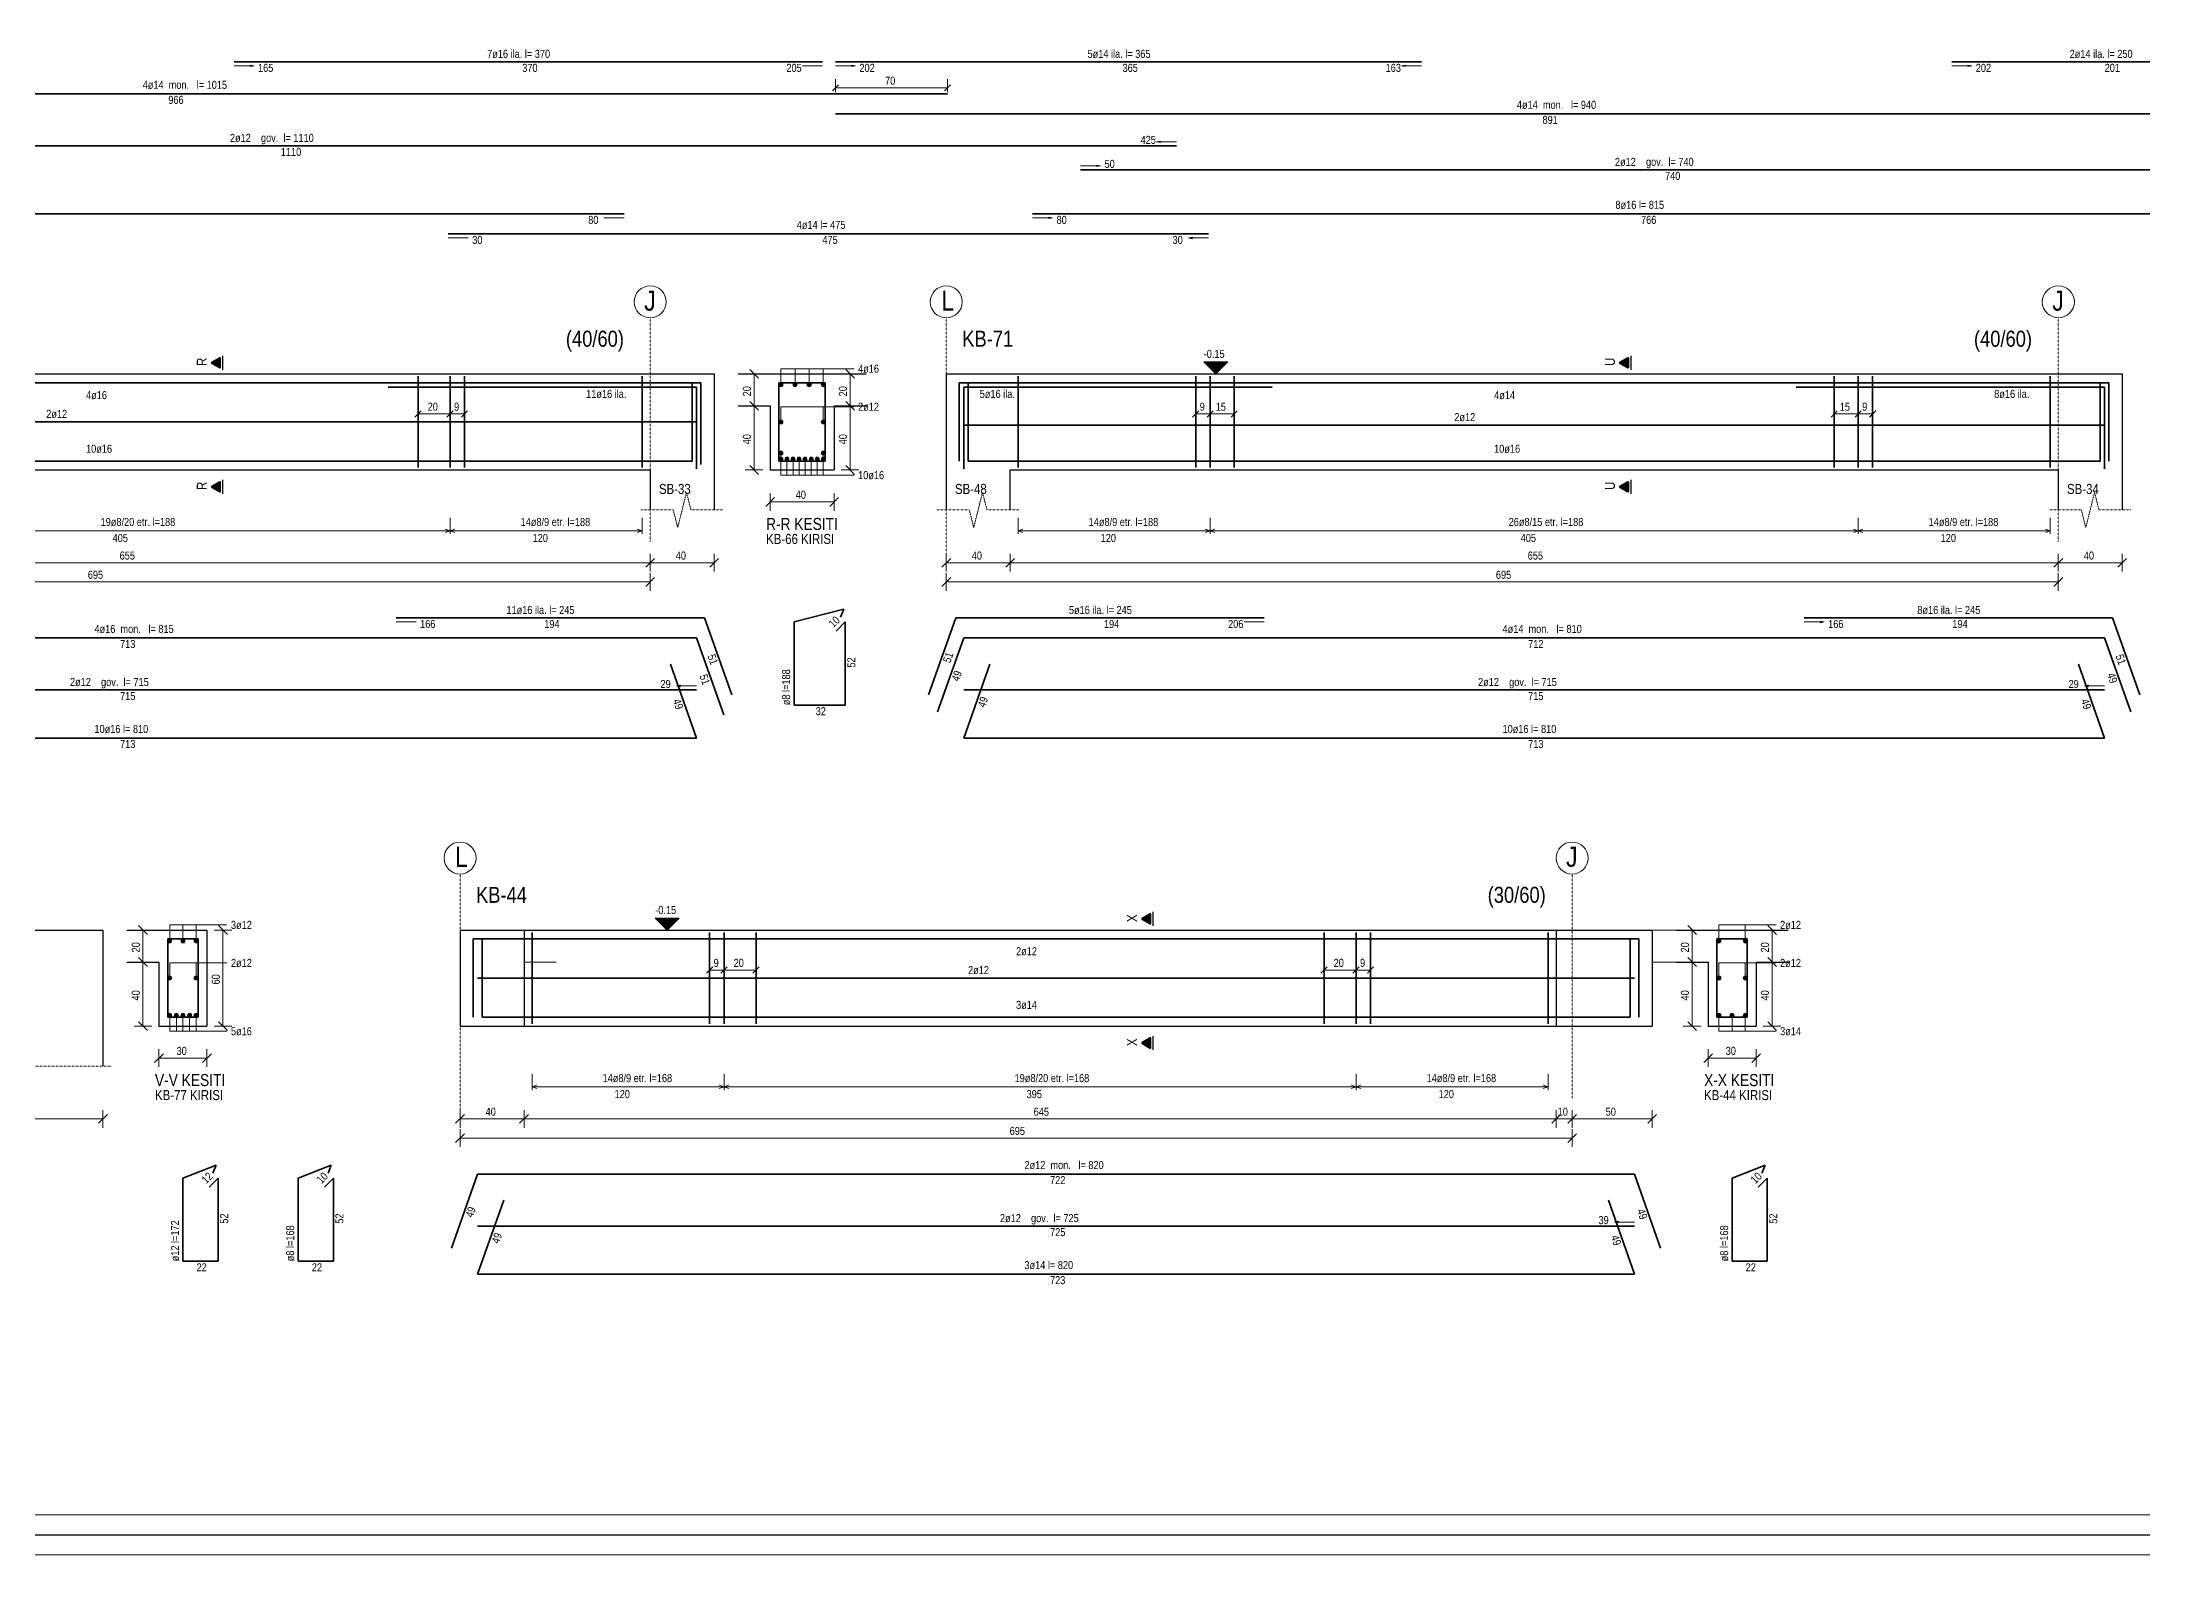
# Model space of a CAD drawing. Header units: millimetres. Extents: x -267 to 94375, y 6431 to 10838.
# Drawn here: x 90246 to 92872, y 6532 to 8423 of the extents above; entities that cross this region are included whole.
import ezdxf

# ---------------------------------------------------------------- set-up
doc = ezdxf.new("R2010")
doc.units = ezdxf.units.MM
doc.header["$LTSCALE"] = 0.0001
doc.linetypes.add('DASHED', pattern=[19.05, 12.7, -6.35])
for name, color, linetype, lineweight in [('AKS BALONU (BEYKENT)', 7, 'Continuous', 20), ('AKS CIZGISI (BEYKENT)', 252, 'DASHED', 20), ('AKS NO (BEYKENT)', 3, 'Continuous', 20), ('DONATI (BEYKENT)', 4, 'Continuous', 35), ('DONATI KESIT (BEYKENT)', 7, 'Continuous', 20), ('DONATI YAZISI (BEYKENT)', 3, 'Continuous', 20), ('I.DONATI OKU (BEYKENT)', 160, 'Continuous', 20), ('KESIT ISMI (BEYKENT)', 6, 'Continuous', 20), ('KESIT SINIRI (BEYKENT)', 241, 'DASHED', 20), ('KESIT_(BEYKENT)', 151, 'Continuous', 25), ('KIRIS (BEYKENT)', 2, 'Continuous', 30), ('KIRIS ISMI (BEYKENT)', 40, 'Continuous', 20), ('KOLON ISMI (BEYKENT)', 91, 'Continuous', 20), ('KOT CIZGI (BEYKENT)', 120, 'Continuous', 20), ('KOT YAZI (BEYKENT)', 7, 'Continuous', 20), ('OLCU (BEYKENT)', 14, 'Continuous', 20), ('OLCU YAZISI (BEYKENT)', 7, 'Continuous', 20), ('SHEETSUMMARY-50', 152, 'Continuous', 20), ('SheetView', 40, 'Continuous', 20), ('SheetViewOut', 231, 'Continuous', 20)]:
    doc.layers.add(name, color=color, linetype=linetype, lineweight=lineweight)
doc.styles.add('KOT (BEYKENT)', font='')
doc.styles.add('OLCU (BEYKENT)', font='')
doc.styles.add('YAZI (BEYKENT)', font='')
doc.styles.get('KOT (BEYKENT)').set_extended_font_data('Bahnschrift Light Condensed')
doc.styles.get('OLCU (BEYKENT)').set_extended_font_data('Bahnschrift Light Condensed')
doc.styles.get('YAZI (BEYKENT)').set_extended_font_data('Bahnschrift Light Condensed')

msp = doc.modelspace()

# ---------------------------------------------------------------- hatches: boundary and pattern name
at = {"layer": 'DONATI KESIT (BEYKENT)', "lineweight": 30}
h = msp.add_hatch(color=256, dxfattribs=at)
h.dxf.hatch_style = 1
h.paths.add_polyline_path([(91172.2, 7994.28, 1), (91167.2, 7994.28, 1)])
h = msp.add_hatch(color=256, dxfattribs=at)
h.dxf.hatch_style = 1
h.paths.add_polyline_path([(91189.87, 7994.28, 1), (91184.87, 7994.28, 1)])
h = msp.add_hatch(color=256, dxfattribs=at)
h.dxf.hatch_style = 1
h.paths.add_polyline_path([(91207.54, 7994.28, 1), (91202.54, 7994.28, 1)])
h = msp.add_hatch(color=256, dxfattribs=at)
h.dxf.hatch_style = 1
h.paths.add_polyline_path([(91225.2, 7994.28, 1), (91220.2, 7994.28, 1)])
h = msp.add_hatch(color=256, dxfattribs=at)
h.dxf.hatch_style = 1
h.paths.add_polyline_path([(91172.2, 7947.78, 1), (91167.2, 7947.78, 1)])
h = msp.add_hatch(color=256, dxfattribs=at)
h.dxf.hatch_style = 1
h.paths.add_polyline_path([(91225.2, 7947.78, 1), (91220.2, 7947.78, 1)])
h = msp.add_hatch(color=256, dxfattribs=at)
h.dxf.hatch_style = 1
h.paths.add_polyline_path([(91172.2, 7908.78, 1), (91167.2, 7908.78, 1)])
h = msp.add_hatch(color=256, dxfattribs=at)
h.dxf.hatch_style = 1
h.paths.add_polyline_path([(91225.2, 7908.78, 1), (91220.2, 7908.78, 1)])
h = msp.add_hatch(color=256, dxfattribs=at)
h.dxf.hatch_style = 1
h.paths.add_polyline_path([(91172.2, 7901.28, 1), (91167.2, 7901.28, 1)])
h = msp.add_hatch(color=256, dxfattribs=at)
h.dxf.hatch_style = 1
h.paths.add_polyline_path([(91179.78, 7901.28, 1), (91174.78, 7901.28, 1)])
h = msp.add_hatch(color=256, dxfattribs=at)
h.dxf.hatch_style = 1
h.paths.add_polyline_path([(91187.35, 7901.28, 1), (91182.35, 7901.28, 1)])
h = msp.add_hatch(color=256, dxfattribs=at)
h.dxf.hatch_style = 1
h.paths.add_polyline_path([(91194.92, 7901.28, 1), (91189.92, 7901.28, 1)])
h = msp.add_hatch(color=256, dxfattribs=at)
h.dxf.hatch_style = 1
h.paths.add_polyline_path([(91202.49, 7901.28, 1), (91197.49, 7901.28, 1)])
h = msp.add_hatch(color=256, dxfattribs=at)
h.dxf.hatch_style = 1
h.paths.add_polyline_path([(91210.06, 7901.28, 1), (91205.06, 7901.28, 1)])
h = msp.add_hatch(color=256, dxfattribs=at)
h.dxf.hatch_style = 1
h.paths.add_polyline_path([(91217.63, 7901.28, 1), (91212.63, 7901.28, 1)])
h = msp.add_hatch(color=256, dxfattribs=at)
h.dxf.hatch_style = 1
h.paths.add_polyline_path([(91225.2, 7901.28, 1), (91220.2, 7901.28, 1)])
h = msp.add_hatch(color=256, dxfattribs=at)
h.dxf.hatch_style = 1
h.paths.add_polyline_path([(90408.33, 7299.28, 1), (90403.33, 7299.28, 1)])
h = msp.add_hatch(color=256, dxfattribs=at)
h.dxf.hatch_style = 1
h.paths.add_polyline_path([(90424.83, 7299.28, 1), (90419.83, 7299.28, 1)])
h = msp.add_hatch(color=256, dxfattribs=at)
h.dxf.hatch_style = 1
h.paths.add_polyline_path([(90441.33, 7299.28, 1), (90436.33, 7299.28, 1)])
h = msp.add_hatch(color=256, dxfattribs=at)
h.dxf.hatch_style = 1
h.paths.add_polyline_path([(92344.63, 7299.28, 1), (92339.63, 7299.28, 1)])
h = msp.add_hatch(color=256, dxfattribs=at)
h.dxf.hatch_style = 1
h.paths.add_polyline_path([(92377.63, 7299.28, 1), (92372.63, 7299.28, 1)])
h = msp.add_hatch(color=256, dxfattribs=at)
h.dxf.hatch_style = 1
h.paths.add_polyline_path([(90408.33, 7252.78, 1), (90403.33, 7252.78, 1)])
h = msp.add_hatch(color=256, dxfattribs=at)
h.dxf.hatch_style = 1
h.paths.add_polyline_path([(90441.33, 7252.78, 1), (90436.33, 7252.78, 1)])
h = msp.add_hatch(color=256, dxfattribs=at)
h.dxf.hatch_style = 1
h.paths.add_polyline_path([(92344.63, 7252.78, 1), (92339.63, 7252.78, 1)])
h = msp.add_hatch(color=256, dxfattribs=at)
h.dxf.hatch_style = 1
h.paths.add_polyline_path([(92377.63, 7252.78, 1), (92372.63, 7252.78, 1)])
h = msp.add_hatch(color=256, dxfattribs=at)
h.dxf.hatch_style = 1
h.paths.add_polyline_path([(90408.33, 7206.28, 1), (90403.33, 7206.28, 1)])
h = msp.add_hatch(color=256, dxfattribs=at)
h.dxf.hatch_style = 1
h.paths.add_polyline_path([(90416.58, 7206.28, 1), (90411.58, 7206.28, 1)])
h = msp.add_hatch(color=256, dxfattribs=at)
h.dxf.hatch_style = 1
h.paths.add_polyline_path([(90424.83, 7206.28, 1), (90419.83, 7206.28, 1)])
h = msp.add_hatch(color=256, dxfattribs=at)
h.dxf.hatch_style = 1
h.paths.add_polyline_path([(90433.08, 7206.28, 1), (90428.08, 7206.28, 1)])
h = msp.add_hatch(color=256, dxfattribs=at)
h.dxf.hatch_style = 1
h.paths.add_polyline_path([(90441.33, 7206.28, 1), (90436.33, 7206.28, 1)])
h = msp.add_hatch(color=256, dxfattribs=at)
h.dxf.hatch_style = 1
h.paths.add_polyline_path([(92344.63, 7206.28, 1), (92339.63, 7206.28, 1)])
h = msp.add_hatch(color=256, dxfattribs=at)
h.dxf.hatch_style = 1
h.paths.add_polyline_path([(92361.13, 7206.28, 1), (92356.13, 7206.28, 1)])
h = msp.add_hatch(color=256, dxfattribs=at)
h.dxf.hatch_style = 1
h.paths.add_polyline_path([(92377.63, 7206.28, 1), (92372.63, 7206.28, 1)])
at = {"layer": 'KESIT_(BEYKENT)'}
h = msp.add_hatch(color=256, dxfattribs=at)
h.dxf.hatch_style = 1
h.paths.add_polyline_path([(90469.35, 8027.18, 0.5773503), (90467.85, 8028.05), (90458.35, 8022.56, 0.5773503), (90458.35, 8020.83), (90467.85, 8015.35, 0.5773503), (90469.35, 8016.21)])
h = msp.add_hatch(color=256, dxfattribs=at)
h.dxf.hatch_style = 1
h.paths.add_polyline_path([(92229.35, 8027.18, 0.5773503), (92227.85, 8028.05), (92218.35, 8022.56, 0.5773503), (92218.35, 8020.83), (92227.85, 8015.35, 0.5773503), (92229.35, 8016.21)])
h = msp.add_hatch(color=256, dxfattribs=at)
h.dxf.hatch_style = 1
h.paths.add_polyline_path([(90469.35, 7872.18, 0.5773503), (90467.85, 7873.05), (90458.35, 7867.56, 0.5773503), (90458.35, 7865.83), (90467.85, 7860.35, 0.5773503), (90469.35, 7861.21)])
h = msp.add_hatch(color=256, dxfattribs=at)
h.dxf.hatch_style = 1
h.paths.add_polyline_path([(92229.35, 7872.18, 0.5773503), (92227.85, 7873.05), (92218.35, 7867.56, 0.5773503), (92218.35, 7865.83), (92227.85, 7860.35, 0.5773503), (92229.35, 7861.21)])
h = msp.add_hatch(color=256, dxfattribs=at)
h.dxf.hatch_style = 1
h.paths.add_polyline_path([(91632.17, 7332.18, 0.5773503), (91630.67, 7333.05), (91621.17, 7327.56, 0.5773503), (91621.17, 7325.83), (91630.67, 7320.35, 0.5773503), (91632.17, 7321.21)])
h = msp.add_hatch(color=256, dxfattribs=at)
h.dxf.hatch_style = 1
h.paths.add_polyline_path([(91632.17, 7177.18, 0.5773503), (91630.67, 7178.05), (91621.17, 7172.56, 0.5773503), (91621.17, 7170.83), (91630.67, 7165.35, 0.5773503), (91632.17, 7166.21)])
at = {"layer": 'KOT CIZGI (BEYKENT)'}
for points in [[(91698.2, 8022.78), (91713.2, 8007.78), (91728.2, 8022.78)], [(91012.63, 7327.78), (91027.63, 7312.78), (91042.63, 7327.78)]]:
    msp.add_hatch(color=256, dxfattribs=at).paths.add_polyline_path(points)

# ---------------------------------------------------------------- linework, layer by layer
at = {"layer": 'AKS BALONU (BEYKENT)'}
for centre in [(91006.4, 8097.78), (91376.4, 8097.78), (92766.4, 8097.78), (90768.63, 7402.78), (92158.63, 7402.78)]:
    msp.add_circle(centre, 20, dxfattribs=at)
at = {"layer": 'AKS CIZGISI (BEYKENT)'}
for p, q in [((91006.4, 8077.78), (91006.4, 7797.78)), ((91376.4, 8077.78), (91376.4, 7777.78)), ((92766.4, 8077.78), (92766.4, 7797.78)), ((90768.63, 7382.78), (90768.63, 7082.78)), ((92158.63, 7382.78), (92158.63, 7102.78))]:
    msp.add_line(p, q, dxfattribs=at)
at = {"layer": 'DONATI (BEYKENT)'}
for p, q in [((90486.16, 8397.78), (91221.55, 8397.78)), ((91237.92, 8397.78), (91970.59, 8397.78)), ((92633.26, 8397.78), (93030.39, 8397.78)), ((89445.08, 8357.78), (91377.92, 8357.78)), ((91237.92, 8332.78), (93020.39, 8332.78)), ((89445.08, 8292.78), (91664.26, 8292.78)), ((91544.25, 8262.78), (93020.39, 8262.78)), ((89445.08, 8207.78), (90973.85, 8207.78)), ((91484.26, 8207.78), (93020.39, 8207.78)), ((90753.86, 8182.78), (91704.25, 8182.78)), ((89632.7, 7996.78), (91069.7, 7996.78)), ((90678.7, 7991.28), (91064.2, 7991.28)), ((90716.2, 8004.78), (90716.2, 7890.78)), ((90756.2, 8004.78), (90756.2, 7890.78)), ((90774.2, 8004.78), (90774.2, 7890.78)), ((90996.2, 8004.78), (90996.2, 7890.78)), ((91058.7, 7898.78), (91058.7, 7996.78)), ((91064.2, 7991.28), (91064.2, 7889.28)), ((91069.7, 7996.78), (91069.7, 7894.78)), ((91167.2, 7996.78), (91225.2, 7996.78)), ((91167.2, 7898.78), (91167.2, 7996.78)), ((91225.2, 7996.78), (91225.2, 7898.78)), ((91392.7, 7898.78), (91392.7, 7996.78)), ((91392.7, 7996.78), (92829.7, 7996.78)), ((91398.2, 7889.28), (91398.2, 7991.28)), ((91398.2, 7991.28), (91783.7, 7991.28)), ((91403.7, 7996.78), (91403.7, 7898.78)), ((91466.2, 8004.78), (91466.2, 7890.78)), ((91688.2, 8004.78), (91688.2, 7890.78)), ((91706.2, 8004.78), (91706.2, 7890.78)), ((91736.2, 8004.78), (91736.2, 7890.78)), ((92438.7, 7991.28), (92824.2, 7991.28)), ((92486.2, 8004.78), (92486.2, 7890.78)), ((92516.2, 8004.78), (92516.2, 7890.78)), ((92534.2, 8004.78), (92534.2, 7890.78)), ((92756.2, 8004.78), (92756.2, 7890.78)), ((92818.7, 7898.78), (92818.7, 7996.78)), ((92824.2, 7991.28), (92824.2, 7889.28)), ((92829.7, 7996.78), (92829.7, 7898.78)), ((89638.2, 7947.78), (91064.2, 7947.78)), ((91398.2, 7943.78), (92824.2, 7943.78)), ((89643.7, 7898.78), (91058.7, 7898.78)), ((91225.2, 7898.78), (91167.2, 7898.78)), ((91403.7, 7898.78), (92818.7, 7898.78)), ((90688.7, 7702.78), (91074.2, 7702.78)), ((91074.2, 7702.78), (91108.2, 7606.61)), ((91186.2, 7697.78), (91248.29, 7713.78)), ((91186.2, 7697.78), (91186.2, 7593.78)), ((91238.9, 7686.46), (91250.2, 7697.78)), ((91244.29, 7703.78), (91248.29, 7713.78)), ((91250.2, 7593.78), (91250.2, 7697.78)), ((91354.2, 7606.61), (91388.2, 7702.78)), ((91388.2, 7702.78), (91773.7, 7702.78)), ((92448.7, 7702.78), (92834.2, 7702.78)), ((92834.2, 7702.78), (92868.2, 7606.61)), ((89638.2, 7677.78), (91064.2, 7677.78)), ((91064.2, 7677.78), (91098.2, 7581.61)), ((91365.54, 7585.39), (91398.2, 7677.78)), ((91398.2, 7677.78), (92824.2, 7677.78)), ((92824.2, 7677.78), (92856.87, 7585.39)), ((91064.2, 7552.78), (91031.54, 7645.18)), ((91430.87, 7645.18), (91398.2, 7552.78)), ((92824.2, 7552.78), (92791.54, 7645.18)), ((89638.2, 7612.78), (91064.2, 7612.78)), ((91250.2, 7593.78), (91186.2, 7593.78)), ((91398.2, 7612.78), (92824.2, 7612.78)), ((89638.2, 7552.78), (91064.2, 7552.78)), ((91398.2, 7552.78), (92824.2, 7552.78)), ((90403.33, 7301.78), (90441.33, 7301.78)), ((90403.33, 7203.78), (90403.33, 7301.78)), ((90441.33, 7301.78), (90441.33, 7203.78)), ((90785.13, 7203.78), (90785.13, 7301.78)), ((90785.13, 7301.78), (92242.13, 7301.78)), ((90796.13, 7301.78), (90796.13, 7203.78)), ((90858.63, 7309.78), (90858.63, 7195.78)), ((91080.63, 7309.78), (91080.63, 7195.78)), ((91098.63, 7309.78), (91098.63, 7195.78)), ((91138.63, 7309.78), (91138.63, 7195.78)), ((91848.63, 7309.78), (91848.63, 7195.78)), ((91888.63, 7309.78), (91888.63, 7195.78)), ((91906.63, 7309.78), (91906.63, 7195.78)), ((92128.63, 7309.78), (92128.63, 7195.78)), ((92231.13, 7203.78), (92231.13, 7301.78)), ((92242.13, 7301.78), (92242.13, 7203.78)), ((92339.63, 7301.78), (92377.63, 7301.78)), ((92339.63, 7203.78), (92339.63, 7301.78)), ((92377.63, 7301.78), (92377.63, 7203.78)), ((90790.63, 7252.78), (92236.63, 7252.78)), ((90441.33, 7203.78), (90403.33, 7203.78)), ((90796.13, 7203.78), (92231.13, 7203.78)), ((92377.63, 7203.78), (92339.63, 7203.78)), ((90422.33, 7002.78), (90463.68, 7018.78)), ((90459.68, 7008.78), (90463.68, 7018.78)), ((90566.33, 7002.78), (90607.68, 7018.78)), ((90603.68, 7008.78), (90607.68, 7018.78)), ((92358.63, 7002.78), (92399.98, 7018.78)), ((92395.98, 7008.78), (92399.98, 7018.78)), ((90422.33, 7002.78), (90422.33, 6898.78)), ((90455.03, 6991.46), (90466.33, 7002.78)), ((90466.33, 6898.78), (90466.33, 7002.78)), ((90566.33, 7002.78), (90566.33, 6898.78)), ((90599.03, 6991.46), (90610.33, 7002.78)), ((90610.33, 6898.78), (90610.33, 7002.78)), ((90757.96, 6915.39), (90790.63, 7007.78)), ((90790.63, 7007.78), (92236.63, 7007.78)), ((92236.63, 7007.78), (92269.29, 6915.39)), ((92358.63, 7002.78), (92358.63, 6898.78)), ((92391.33, 6991.46), (92402.63, 7002.78)), ((92402.63, 6898.78), (92402.63, 7002.78)), ((90823.29, 6975.18), (90790.63, 6882.78)), ((92236.63, 6882.78), (92203.96, 6975.18)), ((90790.63, 6942.78), (92236.63, 6942.78)), ((90466.33, 6898.78), (90422.33, 6898.78)), ((90610.33, 6898.78), (90566.33, 6898.78)), ((90790.63, 6882.78), (92236.63, 6882.78)), ((92402.63, 6898.78), (92358.63, 6898.78))]:
    msp.add_line(p, q, dxfattribs=at)
at = {"layer": 'DONATI KESIT (BEYKENT)'}
for centre in [(91169.7, 7994.28), (91187.37, 7994.28), (91205.04, 7994.28), (91222.7, 7994.28), (91169.7, 7947.78), (91222.7, 7947.78), (91169.7, 7908.78), (91222.7, 7908.78), (91169.7, 7901.28), (91177.28, 7901.28), (91184.85, 7901.28), (91192.42, 7901.28), (91199.99, 7901.28), (91207.56, 7901.28), (91215.13, 7901.28), (91222.7, 7901.28), (90405.83, 7299.28), (90422.33, 7299.28), (90438.83, 7299.28), (92342.13, 7299.28), (92375.13, 7299.28), (90405.83, 7252.78), (90438.83, 7252.78), (92342.13, 7252.78), (92375.13, 7252.78), (90405.83, 7206.28), (90414.08, 7206.28), (90422.33, 7206.28), (90430.58, 7206.28), (90438.83, 7206.28), (92342.13, 7206.28), (92358.63, 7206.28), (92375.13, 7206.28)]:
    msp.add_circle(centre, 2.5, dxfattribs=at)
at = {"layer": 'I.DONATI OKU (BEYKENT)'}
for p, q in [((90486.16, 8392.78), (90511.16, 8392.78)), ((90511.16, 8392.78), (90506.26, 8393.76)), ((90511.16, 8392.78), (90506.26, 8391.8)), ((91221.55, 8392.78), (91196.55, 8392.78)), ((91237.92, 8392.78), (91262.92, 8392.78)), ((91262.92, 8392.78), (91258.02, 8393.76)), ((91262.92, 8392.78), (91258.02, 8391.8)), ((91945.59, 8392.78), (91950.49, 8393.76)), ((91970.59, 8392.78), (91945.59, 8392.78)), ((91945.59, 8392.78), (91950.49, 8391.8)), ((92633.26, 8392.78), (92658.26, 8392.78)), ((92658.26, 8392.78), (92653.35, 8393.76)), ((92658.26, 8392.78), (92653.35, 8391.8)), ((91639.25, 8297.78), (91644.16, 8298.76)), ((91664.26, 8297.78), (91639.25, 8297.78)), ((91639.25, 8297.78), (91644.16, 8296.8)), ((91544.25, 8267.78), (91569.25, 8267.78)), ((91569.25, 8267.78), (91564.35, 8268.76)), ((91569.25, 8267.78), (91564.35, 8266.8)), ((90973.85, 8202.78), (90948.86, 8202.78)), ((91484.26, 8202.78), (91509.25, 8202.78)), ((91509.25, 8202.78), (91504.35, 8203.76)), ((91509.25, 8202.78), (91504.35, 8201.8)), ((90753.86, 8177.78), (90778.85, 8177.78)), ((91679.25, 8177.78), (91684.16, 8178.76)), ((91704.25, 8177.78), (91679.25, 8177.78)), ((91679.25, 8177.78), (91684.16, 8176.8)), ((91169.7, 7994.28), (91169.7, 8014.28)), ((91169.7, 8014.28), (91261.2, 8014.28)), ((91187.37, 7994.28), (91187.37, 8014.28)), ((91205.04, 7994.28), (91205.04, 8014.28)), ((91222.7, 7994.28), (91222.7, 8014.28)), ((91169.7, 7947.78), (91169.7, 7966.78)), ((91169.7, 7966.78), (91261.2, 7966.78)), ((91222.7, 7947.78), (91222.7, 7966.78)), ((91169.7, 7908.78), (91169.7, 7881.28)), ((91222.7, 7908.78), (91222.7, 7881.28)), ((91169.7, 7881.28), (91261.2, 7881.28)), ((91177.28, 7901.28), (91177.28, 7881.28)), ((91184.85, 7901.28), (91184.85, 7881.28)), ((91192.42, 7901.28), (91192.42, 7881.28)), ((91199.99, 7901.28), (91199.99, 7881.28)), ((91207.56, 7901.28), (91207.56, 7881.28)), ((91215.13, 7901.28), (91215.13, 7881.28)), ((90756.2, 7827.78), (90756.2, 7807.78)), ((90996.2, 7827.78), (90996.2, 7807.78)), ((91466.2, 7827.78), (91466.2, 7807.78)), ((91706.2, 7827.78), (91706.2, 7807.78)), ((92516.2, 7827.78), (92516.2, 7807.78)), ((92756.2, 7827.78), (92756.2, 7807.78)), ((89706.2, 7811.78), (90996.2, 7811.78)), ((90750.2, 7813.78), (90762.2, 7809.78)), ((90750.2, 7809.78), (90762.2, 7813.78)), ((90996.2, 7811.78), (90990.2, 7813.78)), ((90996.2, 7811.78), (90990.2, 7809.78)), ((91466.2, 7811.78), (91472.2, 7813.78)), ((91466.2, 7811.78), (92756.2, 7811.78)), ((91466.2, 7811.78), (91472.2, 7809.78)), ((91700.2, 7813.78), (91712.2, 7809.78)), ((91700.2, 7809.78), (91712.2, 7813.78)), ((92510.2, 7813.78), (92522.2, 7809.78)), ((92510.2, 7809.78), (92522.2, 7813.78)), ((92756.2, 7811.78), (92750.2, 7813.78)), ((92756.2, 7811.78), (92750.2, 7809.78)), ((90688.7, 7697.78), (90713.7, 7697.78)), ((91773.7, 7697.78), (91748.7, 7697.78)), ((92448.7, 7697.78), (92473.7, 7697.78)), ((92473.7, 7697.78), (92468.8, 7698.76)), ((92473.7, 7697.78), (92468.8, 7696.8)), ((91039.2, 7617.78), (91044.11, 7618.76)), ((91064.2, 7617.78), (91039.2, 7617.78)), ((91039.2, 7617.78), (91044.11, 7616.8)), ((92799.2, 7617.78), (92804.11, 7618.76)), ((92824.2, 7617.78), (92799.2, 7617.78)), ((92799.2, 7617.78), (92804.11, 7616.8)), ((90405.83, 7299.28), (90405.83, 7319.28)), ((90405.83, 7319.28), (90477.33, 7319.28)), ((90422.33, 7299.28), (90422.33, 7319.28)), ((90438.83, 7299.28), (90438.83, 7319.28)), ((92342.13, 7299.28), (92342.13, 7319.28)), ((92342.13, 7319.28), (92413.63, 7319.28)), ((92375.13, 7299.28), (92375.13, 7319.28)), ((90405.83, 7252.78), (90405.83, 7271.78)), ((90405.83, 7271.78), (90477.33, 7271.78)), ((90438.83, 7252.78), (90438.83, 7271.78)), ((92342.13, 7252.78), (92342.13, 7271.78)), ((92342.13, 7271.78), (92413.63, 7271.78)), ((92375.13, 7252.78), (92375.13, 7271.78)), ((90405.83, 7206.28), (90405.83, 7186.28)), ((90414.08, 7206.28), (90414.08, 7186.28)), ((90422.33, 7206.28), (90422.33, 7186.28)), ((90430.58, 7206.28), (90430.58, 7186.28)), ((90438.83, 7206.28), (90438.83, 7186.28)), ((92342.13, 7206.28), (92342.13, 7186.28)), ((92358.63, 7206.28), (92358.63, 7186.28)), ((92375.13, 7206.28), (92375.13, 7186.28)), ((90405.83, 7186.28), (90477.33, 7186.28)), ((92342.13, 7186.28), (92413.63, 7186.28)), ((90858.63, 7132.78), (90858.63, 7112.78)), ((90858.63, 7116.78), (90864.63, 7118.78)), ((90858.63, 7116.78), (92128.63, 7116.78)), ((90858.63, 7116.78), (90864.63, 7114.78)), ((91092.63, 7118.78), (91104.63, 7114.78)), ((91092.63, 7114.78), (91104.63, 7118.78)), ((91098.63, 7132.78), (91098.63, 7112.78)), ((91882.63, 7118.78), (91894.63, 7114.78)), ((91882.63, 7114.78), (91894.63, 7118.78)), ((91888.63, 7132.78), (91888.63, 7112.78)), ((92128.63, 7116.78), (92122.63, 7118.78)), ((92128.63, 7116.78), (92122.63, 7114.78)), ((92128.63, 7132.78), (92128.63, 7112.78)), ((92211.63, 6947.78), (92216.53, 6948.76)), ((92236.63, 6947.78), (92211.63, 6947.78)), ((92211.63, 6947.78), (92216.53, 6946.8))]:
    msp.add_line(p, q, dxfattribs=at)
at = {"layer": 'KESIT SINIRI (BEYKENT)'}
for p, q in [((91046.2, 7837.78), (91051.7, 7859.78)), ((91051.7, 7859.78), (91057.2, 7837.78)), ((91416.2, 7837.78), (91421.7, 7859.78)), ((91421.7, 7859.78), (91427.2, 7837.78)), ((92806.2, 7837.78), (92811.7, 7859.78)), ((92811.7, 7859.78), (92817.2, 7837.78)), ((90995.2, 7837.78), (91035.2, 7837.78)), ((91035.2, 7837.78), (91040.7, 7815.78)), ((91040.7, 7815.78), (91046.2, 7837.78)), ((91057.2, 7837.78), (91097.2, 7837.78)), ((91365.21, 7837.78), (91405.2, 7837.78)), ((91405.2, 7837.78), (91410.7, 7815.78)), ((91410.7, 7815.78), (91416.2, 7837.78)), ((91427.2, 7837.78), (91467.2, 7837.78)), ((92755.2, 7837.78), (92795.2, 7837.78)), ((92795.2, 7837.78), (92800.7, 7815.78)), ((92800.7, 7815.78), (92806.2, 7837.78)), ((92817.2, 7837.78), (92857.2, 7837.78)), ((90183.03, 7142.78), (90333.33, 7142.78))]:
    msp.add_line(p, q, dxfattribs=at)
at = {"layer": 'KESIT_(BEYKENT)'}
for p, q in [((90471.85, 8030.36), (90471.85, 8013.04)), ((92231.85, 8030.36), (92231.85, 8013.04)), ((90471.85, 7875.36), (90471.85, 7858.04)), ((92231.85, 7875.36), (92231.85, 7858.04)), ((91634.67, 7335.36), (91634.67, 7318.04)), ((91634.67, 7180.36), (91634.67, 7163.04))]:
    msp.add_line(p, q, dxfattribs=at)
at = {"layer": 'KESIT_(BEYKENT)', "flags": 128}
for points in [[(90467.85, 8028.05), (90458.35, 8022.56, 0.5773503), (90458.35, 8020.83), (90467.85, 8015.35, 0.5773503), (90469.35, 8016.21), (90469.35, 8027.18, 0.5773503)], [(92227.85, 8028.05), (92218.35, 8022.56, 0.5773503), (92218.35, 8020.83), (92227.85, 8015.35, 0.5773503), (92229.35, 8016.21), (92229.35, 8027.18, 0.5773503)], [(90467.85, 7873.05), (90458.35, 7867.56, 0.5773503), (90458.35, 7865.83), (90467.85, 7860.35, 0.5773503), (90469.35, 7861.21), (90469.35, 7872.18, 0.5773503)], [(92227.85, 7873.05), (92218.35, 7867.56, 0.5773503), (92218.35, 7865.83), (92227.85, 7860.35, 0.5773503), (92229.35, 7861.21), (92229.35, 7872.18, 0.5773503)], [(91630.67, 7333.05), (91621.17, 7327.56, 0.5773503), (91621.17, 7325.83), (91630.67, 7320.35, 0.5773503), (91632.17, 7321.21), (91632.17, 7332.18, 0.5773503)], [(91630.67, 7178.05), (91621.17, 7172.56, 0.5773503), (91621.17, 7170.83), (91630.67, 7165.35, 0.5773503), (91632.17, 7166.21), (91632.17, 7177.18, 0.5773503)]]:
    msp.add_lwpolyline(points, format="xyb", close=True, dxfattribs=at)
at = {"layer": 'KIRIS (BEYKENT)'}
for p, q in [((89616.2, 8007.78), (91086.2, 8007.78)), ((91086.2, 8007.78), (91086.2, 7837.78)), ((91116.2, 8007.78), (91276.2, 8007.78)), ((91376.2, 8007.78), (92846.2, 8007.78)), ((91376.2, 8007.78), (91376.2, 7837.78)), ((92846.2, 8007.78), (92846.2, 7837.78)), ((91116.2, 7967.78), (91156.2, 7967.78)), ((91156.2, 7967.78), (91156.2, 7887.78)), ((91236.2, 7967.78), (91276.2, 7967.78)), ((91236.2, 7967.78), (91236.2, 7887.78)), ((89696.2, 7887.78), (91006.2, 7887.78)), ((91006.2, 7887.78), (91006.2, 7837.78)), ((91156.2, 7887.78), (91236.2, 7887.78)), ((91456.2, 7837.78), (91456.2, 7887.78)), ((91456.2, 7887.78), (92766.2, 7887.78)), ((92766.2, 7887.78), (92766.2, 7837.78)), ((87802.13, 7312.78), (90322.33, 7312.78)), ((90322.33, 7312.78), (90322.33, 7142.78)), ((90352.33, 7312.78), (90452.33, 7312.78)), ((90452.33, 7312.78), (90452.33, 7192.78)), ((90768.63, 7312.78), (90768.63, 7192.78)), ((90768.63, 7312.78), (92258.63, 7312.78)), ((90848.63, 7312.78), (90848.63, 7192.78)), ((92138.63, 7312.78), (92138.63, 7192.78)), ((92258.63, 7312.78), (92258.63, 7192.78)), ((92288.63, 7312.78), (92428.63, 7312.78)), ((90352.33, 7272.78), (90392.33, 7272.78)), ((90392.33, 7272.78), (90392.33, 7192.78)), ((92288.63, 7272.78), (92328.63, 7272.78)), ((92328.63, 7272.78), (92328.63, 7192.78)), ((92388.63, 7272.78), (92428.63, 7272.78)), ((92388.63, 7272.78), (92388.63, 7192.78)), ((90392.33, 7192.78), (90452.33, 7192.78)), ((90768.63, 7192.78), (92258.63, 7192.78)), ((92328.63, 7192.78), (92388.63, 7192.78))]:
    msp.add_line(p, q, dxfattribs=at)
at = {"layer": 'KOT CIZGI (BEYKENT)'}
for p, q in [((91698.2, 8022.78), (91728.2, 8022.78)), ((91713.2, 8007.78), (91698.2, 8022.78)), ((91713.2, 8007.78), (91728.2, 8022.78)), ((91693.2, 8007.78), (91733.2, 8007.78)), ((91012.63, 7327.78), (91042.63, 7327.78)), ((91027.63, 7312.78), (91012.63, 7327.78)), ((91027.63, 7312.78), (91042.63, 7327.78)), ((91007.63, 7312.78), (91047.63, 7312.78))]:
    msp.add_line(p, q, dxfattribs=at)
at = {"layer": 'OLCU (BEYKENT)'}
for p, q in [((91234.04, 8361.39), (91241.8, 8369.18)), ((91237.92, 8359.78), (91237.92, 8376.28)), ((91237.92, 8365.28), (91377.92, 8365.28)), ((91374.04, 8361.39), (91381.8, 8369.18)), ((91377.93, 8359.78), (91377.92, 8376.28)), ((91141.7, 8002.28), (91130.7, 8013.28)), ((91261.7, 8002.28), (91250.7, 8013.28)), ((91125.2, 8007.78), (91147.2, 8007.78)), ((91136.2, 7887.78), (91136.2, 8007.78)), ((91245.2, 8007.78), (91267.2, 8007.78)), ((91256.2, 7887.78), (91256.2, 8007.78)), ((90712.32, 7953.89), (90720.09, 7961.68)), ((90716.21, 7946.78), (90716.2, 7968.78)), ((90716.2, 7957.78), (90774.2, 7957.78)), ((90752.32, 7953.89), (90760.09, 7961.68)), ((90756.21, 7946.78), (90756.2, 7968.78)), ((90770.32, 7953.89), (90778.09, 7961.68)), ((90774.21, 7946.78), (90774.2, 7968.78)), ((91125.2, 7967.78), (91147.2, 7967.78)), ((91130.7, 7973.28), (91141.7, 7962.28)), ((91245.2, 7967.78), (91267.2, 7967.78)), ((91250.7, 7973.28), (91261.7, 7962.28)), ((91684.32, 7953.89), (91692.09, 7961.68)), ((91688.21, 7946.78), (91688.2, 7968.78)), ((91688.2, 7957.78), (91736.2, 7957.78)), ((91702.32, 7953.89), (91710.09, 7961.68)), ((91706.21, 7946.78), (91706.2, 7968.78)), ((91732.32, 7953.89), (91740.09, 7961.68)), ((91736.21, 7946.78), (91736.2, 7968.78)), ((92482.32, 7953.89), (92490.09, 7961.68)), ((92486.21, 7946.78), (92486.2, 7968.78)), ((92486.2, 7957.78), (92534.2, 7957.78)), ((92512.32, 7953.89), (92520.09, 7961.68)), ((92516.21, 7946.78), (92516.2, 7968.78)), ((92530.32, 7953.89), (92538.08, 7961.68)), ((92534.21, 7946.78), (92534.2, 7968.78)), ((91125.2, 7887.78), (91147.2, 7887.78)), ((91130.7, 7893.28), (91141.7, 7882.28)), ((91245.2, 7887.78), (91267.2, 7887.78)), ((91250.7, 7893.28), (91261.7, 7882.28)), ((91161.7, 7853.28), (91150.7, 7842.28)), ((91156.2, 7858.78), (91156.2, 7836.78)), ((91230.7, 7842.28), (91241.7, 7853.28)), ((91236.2, 7836.78), (91236.2, 7858.78)), ((91156.2, 7847.78), (91236.2, 7847.78)), ((91011.9, 7777.28), (91000.9, 7766.28)), ((91006.4, 7782.78), (91006.4, 7760.78)), ((91080.7, 7766.28), (91091.7, 7777.28)), ((91086.2, 7782.78), (91086.2, 7760.78)), ((91381.91, 7777.28), (91370.9, 7766.28)), ((91376.4, 7782.78), (91376.4, 7760.78)), ((91461.7, 7777.28), (91450.7, 7766.28)), ((91456.2, 7782.78), (91456.2, 7760.78)), ((92771.9, 7777.28), (92760.9, 7766.28)), ((92766.4, 7782.78), (92766.4, 7760.78)), ((92840.7, 7766.28), (92851.7, 7777.28)), ((92846.2, 7782.78), (92846.2, 7760.78)), ((89616.4, 7771.78), (91006.2, 7771.78)), ((89616.4, 7747.78), (91006.4, 7747.78)), ((91000.9, 7742.28), (91011.9, 7753.28)), ((91006.4, 7771.78), (91086.2, 7771.78)), ((91006.4, 7758.78), (91006.4, 7736.78)), ((91381.91, 7753.28), (91370.9, 7742.28)), ((91376.4, 7771.78), (92766.2, 7771.78)), ((91376.4, 7758.78), (91376.4, 7736.78)), ((91376.4, 7747.78), (92766.4, 7747.78)), ((92760.9, 7742.28), (92771.9, 7753.28)), ((92766.4, 7771.78), (92846.2, 7771.78)), ((92766.4, 7758.78), (92766.4, 7736.78)), ((90361.33, 7312.78), (90383.33, 7312.78)), ((90377.83, 7307.28), (90366.83, 7318.28)), ((90372.33, 7192.78), (90372.33, 7312.78)), ((90461.33, 7312.78), (90483.33, 7312.78)), ((90477.83, 7307.28), (90466.83, 7318.28)), ((90472.33, 7192.78), (90472.33, 7312.78)), ((90768.63, 7312.78), (90768.63, 7192.78)), ((90768.63, 7312.78), (90888.63, 7312.78)), ((92138.63, 7312.78), (92138.63, 7192.78)), ((92138.63, 7312.78), (92298.63, 7312.78)), ((92297.63, 7312.78), (92319.63, 7312.78)), ((92314.13, 7307.28), (92303.13, 7318.28)), ((92308.63, 7192.78), (92308.63, 7312.78)), ((92397.63, 7312.78), (92419.63, 7312.78)), ((92414.13, 7307.28), (92403.13, 7318.28)), ((92408.63, 7192.78), (92408.63, 7312.78)), ((90366.83, 7278.28), (90377.83, 7267.28)), ((92303.13, 7278.28), (92314.13, 7267.28)), ((92403.13, 7278.28), (92414.13, 7267.28)), ((90361.33, 7272.78), (90383.33, 7272.78)), ((90888.63, 7272.78), (90848.63, 7272.78)), ((90848.63, 7272.78), (90848.63, 7192.78)), ((91076.74, 7258.89), (91084.51, 7266.68)), ((91080.64, 7251.78), (91080.62, 7273.78)), ((91080.63, 7262.78), (91138.63, 7262.78)), ((91094.74, 7258.89), (91102.51, 7266.68)), ((91098.64, 7251.78), (91098.62, 7273.78)), ((91134.74, 7258.89), (91142.51, 7266.68)), ((91138.64, 7251.78), (91138.62, 7273.78)), ((91844.74, 7258.89), (91852.51, 7266.68)), ((91848.63, 7251.78), (91848.62, 7273.78)), ((91848.63, 7262.78), (91906.63, 7262.78)), ((91884.74, 7258.89), (91892.51, 7266.68)), ((91888.63, 7251.78), (91888.62, 7273.78)), ((91902.74, 7258.89), (91910.51, 7266.68)), ((91906.63, 7251.78), (91906.62, 7273.78)), ((92298.63, 7272.78), (92258.63, 7272.78)), ((92258.63, 7272.78), (92258.63, 7192.78)), ((92297.63, 7272.78), (92319.63, 7272.78)), ((92397.63, 7272.78), (92419.63, 7272.78)), ((90366.83, 7198.28), (90377.83, 7187.28)), ((90466.83, 7198.28), (90477.83, 7187.28)), ((92303.13, 7198.28), (92314.13, 7187.28)), ((92403.13, 7198.28), (92414.13, 7187.28)), ((90361.33, 7192.78), (90383.33, 7192.78)), ((90461.33, 7192.78), (90483.33, 7192.78)), ((90768.63, 7192.78), (90848.63, 7192.78)), ((92138.63, 7192.78), (92258.63, 7192.78)), ((92297.63, 7192.78), (92319.63, 7192.78)), ((92397.63, 7192.78), (92419.63, 7192.78)), ((90397.83, 7158.28), (90386.83, 7147.28)), ((90392.33, 7163.78), (90392.33, 7141.78)), ((90392.33, 7152.78), (90452.33, 7152.78)), ((90446.83, 7147.28), (90457.83, 7158.28)), ((90452.33, 7141.78), (90452.33, 7163.78)), ((92334.13, 7158.28), (92323.13, 7147.28)), ((92328.63, 7163.78), (92328.63, 7141.78)), ((92328.63, 7152.78), (92388.63, 7152.78)), ((92383.13, 7147.28), (92394.13, 7158.28)), ((92388.63, 7141.78), (92388.63, 7163.78)), ((89192.33, 7076.78), (90322.33, 7076.78)), ((90316.83, 7071.28), (90327.83, 7082.28)), ((90322.33, 7087.78), (90322.33, 7065.78)), ((90774.13, 7082.28), (90763.13, 7071.28)), ((90768.63, 7087.78), (90768.63, 7065.78)), ((90768.63, 7076.78), (92258.63, 7076.78)), ((90854.13, 7082.28), (90843.13, 7071.28)), ((90848.63, 7087.78), (90848.63, 7065.78)), ((92144.13, 7082.28), (92133.13, 7071.28)), ((92138.63, 7087.78), (92138.63, 7065.78)), ((92164.13, 7082.28), (92153.13, 7071.28)), ((92158.63, 7087.78), (92158.63, 7065.78)), ((92253.13, 7071.28), (92264.13, 7082.28)), ((92258.63, 7087.78), (92258.63, 7065.78)), ((90774.13, 7058.28), (90763.13, 7047.28)), ((90768.63, 7063.78), (90768.63, 7041.78)), ((90768.63, 7052.78), (92158.63, 7052.78)), ((92153.13, 7047.28), (92164.13, 7058.28)), ((92158.63, 7063.78), (92158.63, 7041.78))]:
    msp.add_line(p, q, dxfattribs=at)
at = {"layer": 'SHEETSUMMARY-50', "const_width": 2, "flags": 128}
msp.add_lwpolyline([(72679.28, 6556.81), (94349.5, 6556.81), (94349.5, 10706.81), (72679.28, 10706.81)], close=True, dxfattribs=at)
at = {"layer": 'SheetView'}
msp.add_lwpolyline([(72704.28, 6581.81), (93724.5, 6581.81), (93724.5, 10681.81), (72704.28, 10681.81)], close=True, dxfattribs=at)
at = {"layer": 'SheetViewOut'}
msp.add_lwpolyline([(72654.28, 6531.81), (94374.5, 6531.81), (94374.5, 10731.81), (72654.28, 10731.81)], close=True, dxfattribs=at)

# ---------------------------------------------------------------- texts
at = {"layer": 'AKS NO (BEYKENT)', "style": 'YAZI (BEYKENT)'}
for s, p in [('J', (90998.9, 8086.78)), ('L', (91370.25, 8086.78)), ('J', (92758.9, 8086.78)), ('L', (90762.47, 7391.78)), ('J', (92151.13, 7391.78))]:
    msp.add_text(s, height=25, dxfattribs=at).set_placement(p)
at = {"layer": 'DONATI YAZISI (BEYKENT)', "style": 'YAZI (BEYKENT)'}
for s, p in [('7ø16 ila. l= 370', (90802.55, 8402.78)), ('5ø14 ila. l= 365', (91553, 8402.78)), ('2ø14 ila. l= 250', (92780.57, 8402.78)), ('4ø14  mon.   l= 1015', (90372, 8364.09)), ('4ø14  mon.   l= 940', (92089.66, 8339.09)), ('2ø12    gov.  l= 1110', (90481.02, 8297.78)), ('2ø12    gov.  l= 740', (92212.2, 8267.78)), ('8ø16 l= 815', (92212.83, 8214.09)), ('4ø14 l= 475', (91189.56, 8189.09)), ('4ø16', (91266.2, 8009.28)), ('4ø16', (90301.2, 7976.28)), ('11ø16 ila.', (90926.25, 7977.78)), ('5ø16 ila.', (91418.25, 7977.78)), ('4ø14', (92061.2, 7976.28)), ('8ø16 ila.', (92686.25, 7977.78)), ('2ø12', (90251.4, 7952.78)), ('2ø12', (91266.2, 7961.78)), ('2ø12', (92011.4, 7948.78)), ('10ø16', (90301.2, 7909.28)), ('10ø16', (92061.2, 7909.28)), ('10ø16', (91266.2, 7876.28)), (' 19ø8/20 etr. l=188', (90316.2, 7817.78)), (' 14ø8/9 etr. l=188', (90841.2, 7817.78)), (' 14ø8/9 etr. l=188', (91551.2, 7817.78)), (' 26ø8/15 etr. l=188', (92076.2, 7817.78)), (' 14ø8/9 etr. l=188', (92601.2, 7817.78)), ('4ø16  mon.   l= 815', (90311.7, 7684.09)), ('11ø16 ila. l= 245', (90826.64, 7707.78)), ('5ø16 ila. l= 245', (91529.7, 7707.78)), ('4ø14  mon.   l= 810', (92071.7, 7684.09)), ('8ø16 ila. l= 245', (92590.18, 7707.78)), ('2ø12    gov.  l= 715', (90281.12, 7617.78)), ('2ø12    gov.  l= 715', (92041.12, 7617.78)), ('10ø16 l= 810', (90311.7, 7559.09)), ('10ø16 l= 810', (92071.7, 7559.09)), ('3ø12', (90482.33, 7314.28)), ('2ø12', (92418.63, 7314.28)), ('2ø12', (90482.33, 7266.78)), ('2ø12', (91463.63, 7281.28)), ('2ø12', (92418.63, 7266.78)), ('2ø12', (91403.63, 7257.78)), ('3ø14', (91463.63, 7214.28)), ('5ø16', (90482.33, 7181.28)), ('3ø14', (92418.63, 7181.28)), (' 14ø8/9 etr. l=168', (90943.63, 7122.78)), (' 19ø8/20 etr. l=168', (91458.63, 7122.78)), (' 14ø8/9 etr. l=168', (91973.63, 7122.78)), ('2ø12  mon.   l= 820', (91474.13, 7014.09)), ('2ø12    gov.  l= 725', (91443.52, 6947.78)), ('3ø14 l= 820', (91474.13, 6889.09))]:
    msp.add_text(s, height=10, dxfattribs=at).set_placement(p)
for s, p in [('ø8 l=188', (91181.2, 7593.78)), ('ø12 l=172', (90417.33, 6898.78)), ('ø8 l=168', (90561.33, 6898.78)), ('ø8 l=168', (92353.63, 6898.78))]:
    msp.add_text(s, height=10, rotation=90, dxfattribs=at).set_placement(p)
at = {"layer": 'KESIT ISMI (BEYKENT)', "style": 'YAZI (BEYKENT)'}
for s, p in [('R', (90452.1, 8017.78)), ('U', (92212.1, 8017.78)), ('R', (90452.1, 7862.78)), ('U', (92212.1, 7862.78)), ('X', (91614.93, 7322.78)), ('X', (91614.93, 7167.78))]:
    msp.add_text(s, height=12.5, rotation=90, dxfattribs=at).set_placement(p)
for s, p in [('R-R KESITI', (91151.2, 7812.78)), ('V-V KESITI', (90387.33, 7117.78)), ('X-X KESITI', (92323.63, 7117.78))]:
    msp.add_text(s, height=15, dxfattribs=at).set_placement(p)
at = {"layer": 'KIRIS ISMI (BEYKENT)', "style": 'YAZI (BEYKENT)'}
for s, height, p in [('(40/60)', 20, (90900.93, 8041.78)), ('(40/60)', 20, (92660.93, 8041.78)), ('KB-71', 20, (91396.4, 8041.78)), ('KB-66 KIRISI', 12.5, (91151.2, 7795.28)), ('KB-44', 20, (90788.63, 7346.78)), ('(30/60)', 20, (92053.12, 7346.78)), ('KB-77 KIRISI', 12.5, (90387.33, 7100.28)), ('KB-44 KIRISI', 12.5, (92323.63, 7100.28))]:
    msp.add_text(s, height=height, dxfattribs=at).set_placement(p)
at = {"layer": 'KOLON ISMI (BEYKENT)', "style": 'YAZI (BEYKENT)'}
for s, p in [('SB-33', (91017.2, 7857.78)), ('SB-48', (91387.2, 7857.78)), ('SB-34', (92777.2, 7857.78))]:
    msp.add_text(s, height=12.5, dxfattribs=at).set_placement(p)
at = {"layer": 'KOT YAZI (BEYKENT)', "style": 'KOT (BEYKENT)'}
for p in [(91698.2, 8027.78), (91012.63, 7332.78)]:
    msp.add_text('-0.15', height=10, dxfattribs=at).set_placement(p)
at = {"layer": 'OLCU YAZISI (BEYKENT)', "style": 'OLCU (BEYKENT)'}
for s, p in [('165', (90516.16, 8385.28)), ('370', (90846.36, 8385.28)), ('205', (91176.55, 8385.28)), ('202', (91267.92, 8385.28)), ('70', (91299.92, 8369.28)), ('365', (91596.76, 8385.28)), ('163', (91925.59, 8385.28)), ('202', (92663.26, 8385.28)), ('201', (92824.33, 8385.28)), ('966', (90404, 8345.28)), ('891', (92121.66, 8320.28)), ('425', (91619.26, 8295.28)), ('1110', (90544.67, 8280.28)), ('50', (91574.25, 8265.28)), ('740', (92274.82, 8250.28)), ('80', (90928.85, 8195.28)), ('80', (91514.25, 8195.28)), ('766', (92244.82, 8195.28)), ('30', (90783.86, 8170.28)), ('475', (91221.55, 8170.28)), ('30', (91659.26, 8170.28)), ('20', (90728.2, 7961.78)), ('9', (90761.2, 7961.78)), ('9', (91693.2, 7961.78)), ('15', (91713.2, 7961.78)), ('15', (92493.2, 7961.78)), ('9', (92521.2, 7961.78)), ('40', (91188.2, 7851.78)), (' 405', (90331.2, 7797.78)), (' 120', (90856.2, 7797.78)), (' 120', (91566.21, 7797.78)), (' 405', (92091.2, 7797.78)), (' 120', (92616.2, 7797.78)), ('655', (90343.2, 7775.78)), ('40', (91038.3, 7775.78)), ('40', (91408.3, 7775.78)), ('655', (92103.2, 7775.78)), ('40', (92798.3, 7775.78)), ('695', (90303.4, 7751.78)), ('695', (92063.4, 7751.78)), ('166', (90718.7, 7690.28)), ('194', (90873.95, 7690.28)), ('194', (91573.45, 7690.28)), ('206', (91728.7, 7690.28)), ('166', (92478.7, 7690.28)), ('194', (92633.95, 7690.28)), ('713', (90343.7, 7665.28)), ('712', (92103.7, 7665.28)), ('29', (91019.2, 7615.28)), ('29', (92779.2, 7615.28)), ('715', (90343.7, 7600.28)), ('32', (91213.2, 7581.28)), ('715', (92103.7, 7600.28)), ('713', (90343.7, 7540.28)), ('713', (92103.7, 7540.28)), ('9', (91085.63, 7266.78)), ('20', (91110.63, 7266.78)), ('20', (91860.62, 7266.78)), ('9', (91893.62, 7266.78)), ('30', (90414.33, 7156.78)), ('30', (92350.63, 7156.78)), ('40', (90800.63, 7080.78)), (' 120', (90958.63, 7102.78)), (' 395', (91473.63, 7102.78)), ('645', (91485.63, 7080.78)), (' 120', (91988.63, 7102.78)), ('10', (92140.63, 7080.78)), ('50', (92200.63, 7080.78)), ('695', (91455.63, 7056.78)), ('722', (91506.13, 6995.28)), ('725', (91506.13, 6930.28)), ('39', (92191.63, 6945.28)), ('22', (90439.33, 6886.28)), ('22', (90583.33, 6886.28)), ('723', (91506.13, 6870.28)), ('22', (92375.63, 6886.28))]:
    msp.add_text(s, height=10, dxfattribs=at).set_placement(p)
for s, rotation, p in [('20', 90, (91132.2, 7979.78)), ('20', 90, (91252.2, 7979.78)), ('40', 90, (91132.2, 7919.78)), ('40', 90, (91252.2, 7919.78)), ('10', 45, (91235.36, 7689.98)), ('51', 289.47116, (91077.75, 7655.24)), ('52', 90, (91262.7, 7640.78)), ('51', 70.52884, (91381.32, 7645.82)), ('51', 289.47116, (92837.75, 7655.24)), ('51', 289.47116, (91067.75, 7630.24)), ('49', 70.52884, (91391.99, 7622.7)), ('49', 289.47116, (92827.09, 7632.13)), ('49', 289, (91034.42, 7599.53)), ('49', 70, (91424.66, 7590.1)), ('49', 289, (92794.42, 7599.53)), ('20', 90, (90368.33, 7284.78)), ('20', 90, (92304.63, 7284.78)), ('20', 90, (92404.63, 7284.78)), ('60', 90, (90468.33, 7244.78)), ('40', 90, (90368.33, 7224.78)), ('40', 90, (92304.63, 7224.78)), ('40', 90, (92404.63, 7224.78)), ('12', 45, (90451.48, 6994.98)), ('10', 45, (90595.48, 6994.98)), ('10', 45, (92387.78, 6994.98)), ('49', 70.52884, (90784.41, 6952.7)), ('49', 289.47116, (92239.51, 6962.13)), ('52', 90, (90478.83, 6945.78)), ('52', 90, (90622.83, 6945.78)), ('49', 70, (90817.08, 6920.1)), ('52', 90, (92415.13, 6945.78)), ('49', 289, (92206.84, 6929.53))]:
    msp.add_text(s, height=10, rotation=rotation, dxfattribs=at).set_placement(p)

doc.saveas('drawing.dxf')
